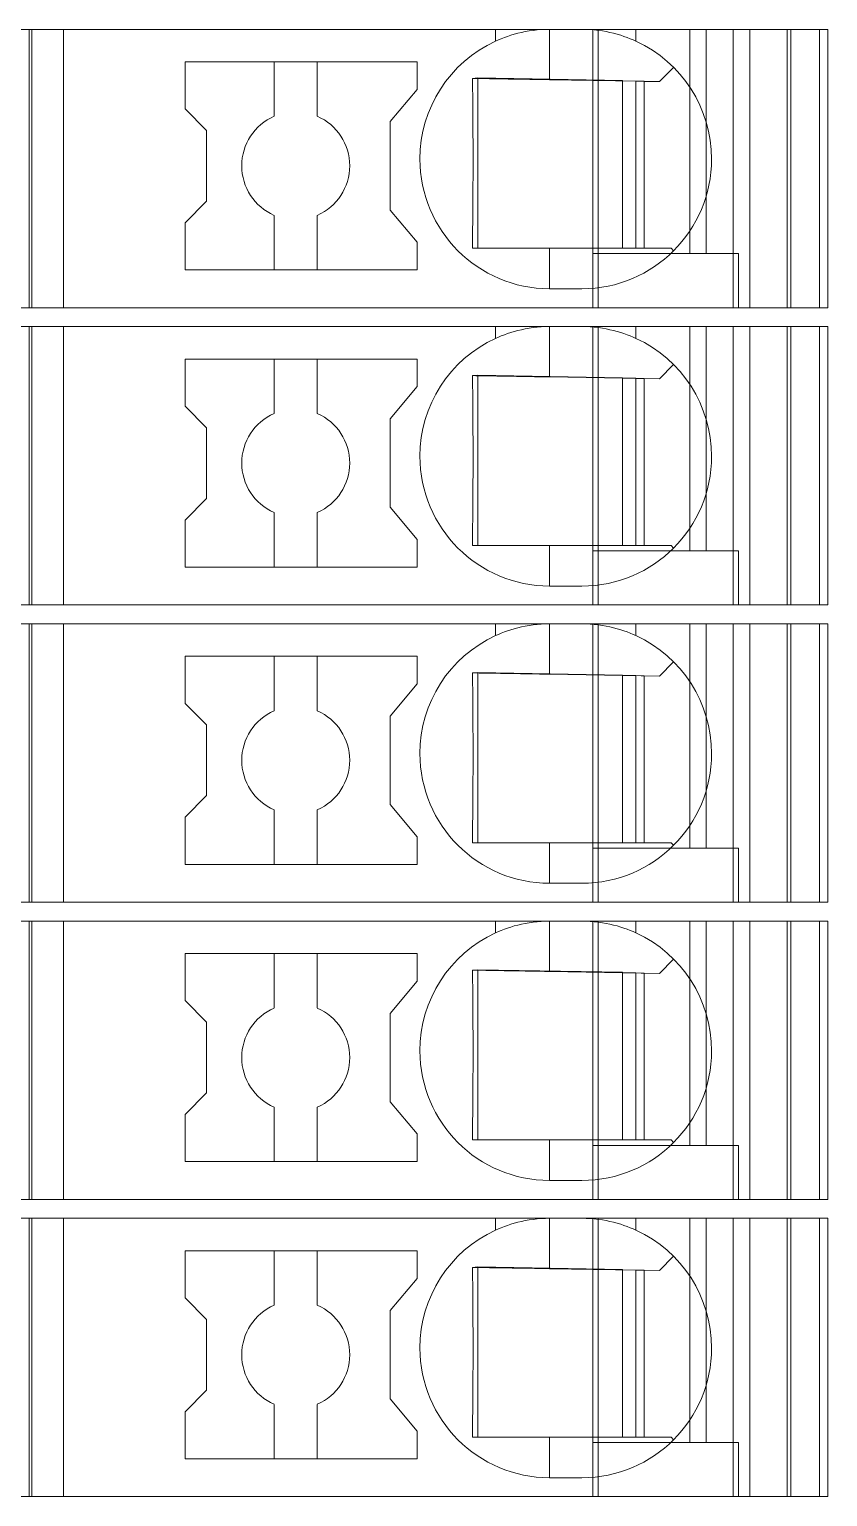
# Model space of a CAD drawing. Header units: millimetres. Extents: x 0 to 1680, y 0 to 1188.
# Drawn here: x 954.37 to 969.15, y 347.85 to 375 of the extents above; entities that cross this region are included whole.
import ezdxf
from ezdxf.enums import TextEntityAlignment as Align

# ---------------------------------------------------------------- set-up
doc = ezdxf.new("R2010")
doc.units = ezdxf.units.MM
for name, color, linetype, lineweight in [('EPLAN309', 5, 'Continuous', 5), ('EPLAN493', 5, 'Continuous', 5), ('MAIN-1', 7, 'Continuous', 5), ('MAIN-2', 7, 'Continuous', 5)]:
    doc.layers.add(name, color=color, linetype=linetype, lineweight=lineweight)
doc.styles.add('Tahoma', font='')
doc.styles.get('Tahoma').set_extended_font_data('Tahoma')

# ---------------------------------------------------------------- blocks, each defined once
blk = doc.blocks.new('EPLSYM_LibrarySPECIAL_Symbol12_Variant0_Placement8_45')
at = {"layer": 'EPLAN309', "lineweight": 13, "ltscale": 16}
blk.add_lwpolyline([(0, -5.15), (68.15, -5.15), (68.15, 0), (0, 0)], close=True, dxfattribs=at)
at = {"layer": 'EPLAN493', "color": 5, "style": 'Tahoma'}
blk.add_attdef('17_20450', text='', height=2.3478, dxfattribs=at).set_placement((0, -21.83478), align=Align.MIDDLE_RIGHT)
blk = doc.blocks.new('EPLSYM_LibrarySPECIAL_Symbol12_Variant0_Placement8_46')
at = {"layer": 'EPLAN309', "lineweight": 13, "ltscale": 16}
blk.add_lwpolyline([(0, -5.15), (68.15, -5.15), (68.15, 0), (0, 0)], close=True, dxfattribs=at)
at = {"layer": 'EPLAN493', "color": 5, "style": 'Tahoma'}
blk.add_attdef('17_20450', text='', height=2.3478, dxfattribs=at).set_placement((0, -21.83478), align=Align.MIDDLE_RIGHT)
blk = doc.blocks.new('EPLSYM_LibrarySPECIAL_Symbol12_Variant0_Placement8_47')
at = {"layer": 'EPLAN309', "lineweight": 13, "ltscale": 16}
blk.add_lwpolyline([(0, -5.15), (68.15, -5.15), (68.15, 0), (0, 0)], close=True, dxfattribs=at)
at = {"layer": 'EPLAN493', "color": 5, "style": 'Tahoma'}
blk.add_attdef('17_20450', text='', height=2.3478, dxfattribs=at).set_placement((0, -21.83478), align=Align.MIDDLE_RIGHT)
blk = doc.blocks.new('EPLSYM_LibrarySPECIAL_Symbol12_Variant0_Placement8_48')
at = {"layer": 'EPLAN309', "lineweight": 13, "ltscale": 16}
blk.add_lwpolyline([(0, -5.15), (68.15, -5.15), (68.15, 0), (0, 0)], close=True, dxfattribs=at)
at = {"layer": 'EPLAN493', "color": 5, "style": 'Tahoma'}
blk.add_attdef('17_20450', text='', height=2.3478, dxfattribs=at).set_placement((0, -21.83478), align=Align.MIDDLE_RIGHT)
blk = doc.blocks.new('EPLSYM_LibrarySPECIAL_Symbol12_Variant0_Placement8_49')
at = {"layer": 'EPLAN309', "lineweight": 13, "ltscale": 16}
blk.add_lwpolyline([(0, -5.15), (68.15, -5.15), (68.15, 0), (0, 0)], close=True, dxfattribs=at)
at = {"layer": 'EPLAN493', "color": 5, "style": 'Tahoma'}
blk.add_attdef('17_20450', text='', height=2.3478, dxfattribs=at).set_placement((0, -21.83478), align=Align.MIDDLE_RIGHT)

msp = doc.modelspace()

# ---------------------------------------------------------------- linework, layer by layer
at = {"layer": 'MAIN-1'}
for p, q in [((955, 375), (954.367, 375)), ((954.367, 369.85), (954.367, 375)), ((955, 375), (963, 375)), ((955, 369.85), (955, 375)), ((963, 375), (964, 375)), ((963, 374.782), (963, 375)), ((963.481, 374.943), (963.413, 374.927)), ((963.551, 374.958), (963.481, 374.943)), ((963.622, 374.97), (963.551, 374.958)), ((963.696, 374.981), (963.622, 374.97)), ((963.771, 374.989), (963.696, 374.981)), ((963.847, 374.995), (963.771, 374.989)), ((963.923, 374.999), (963.847, 374.995)), ((964, 375), (963.923, 374.999)), ((964, 374.068), (964, 375)), ((964, 375), (964.6, 375)), ((964.6, 375), (964.677, 374.999)), ((965.6, 375), (964.6, 375)), ((964.677, 374.999), (964.753, 374.995)), ((964.753, 374.995), (964.829, 374.989)), ((964.829, 374.989), (964.904, 374.981)), ((964.904, 374.981), (964.978, 374.97)), ((964.978, 374.97), (965.049, 374.958)), ((965.049, 374.958), (965.119, 374.943)), ((965.119, 374.943), (965.187, 374.927)), ((965.6, 375), (969, 375)), ((965.6, 374.782), (965.6, 375)), ((969, 369.85), (969, 375)), ((963.052, 374.805), (963, 374.782)), ((963.106, 374.827), (963.052, 374.805)), ((963.163, 374.849), (963.106, 374.827)), ((963.222, 374.87), (963.163, 374.849)), ((963.283, 374.89), (963.222, 374.87)), ((963.347, 374.909), (963.283, 374.89)), ((963.413, 374.927), (963.347, 374.909)), ((965.187, 374.927), (965.253, 374.909)), ((965.253, 374.909), (965.317, 374.89)), ((965.317, 374.89), (965.378, 374.87)), ((965.378, 374.87), (965.437, 374.849)), ((965.437, 374.849), (965.494, 374.827)), ((965.494, 374.827), (965.548, 374.805)), ((965.548, 374.805), (965.6, 374.782)), ((957.25, 374.4), (957.25, 373.529)), ((957.25, 374.4), (961.55, 374.4)), ((958.9, 374.4), (958.9, 373.392)), ((959.7, 373.392), (959.7, 374.4)), ((961.55, 373.889), (961.55, 374.4)), ((966.033, 374.033), (966.297, 374.297)), ((961.05, 373.293), (961.55, 373.889)), ((962.574, 374.092), (962.574, 374.022)), ((962.635, 374.091), (962.574, 374.092)), ((962.574, 374.022), (962.575, 373.95)), ((962.575, 373.95), (962.576, 373.877)), ((962.576, 373.877), (962.577, 373.803)), ((962.696, 374.09), (962.635, 374.091)), ((962.671, 374.091), (962.671, 370.95)), ((962.759, 374.089), (962.696, 374.09)), ((962.822, 374.088), (962.759, 374.089)), ((962.887, 374.087), (962.822, 374.088)), ((962.953, 374.086), (962.887, 374.087)), ((963.021, 374.085), (962.953, 374.086)), ((963.09, 374.084), (963.021, 374.085)), ((963.16, 374.082), (963.09, 374.084)), ((963.233, 374.081), (963.16, 374.082)), ((963.307, 374.08), (963.233, 374.081)), ((963.385, 374.079), (963.307, 374.08)), ((963.464, 374.077), (963.385, 374.079)), ((963.547, 374.076), (963.464, 374.077)), ((963.632, 374.075), (963.547, 374.076)), ((963.72, 374.073), (963.632, 374.075)), ((963.812, 374.071), (963.72, 374.073)), ((963.905, 374.07), (963.812, 374.071)), ((964, 374.068), (963.905, 374.07)), ((964, 374.068), (966.033, 374.033)), ((965.35, 374.045), (965.35, 370.95)), ((965.6, 370.95), (965.6, 374.04)), ((965.75, 374.038), (965.75, 370.95)), ((962.577, 373.803), (962.577, 373.727)), ((962.577, 373.727), (962.578, 373.649)), ((962.578, 373.649), (962.579, 373.57)), ((957.65, 373.129), (957.25, 373.529)), ((962.579, 373.57), (962.58, 373.488)), ((962.58, 373.488), (962.58, 373.404)), ((962.58, 373.404), (962.581, 373.317)), ((962.581, 373.317), (962.581, 373.226)), ((957.65, 373.129), (957.65, 371.821)), ((961.05, 373.293), (961.05, 371.657)), ((962.581, 373.226), (962.582, 373.132)), ((962.582, 373.132), (962.582, 373.034)), ((962.582, 373.034), (962.583, 372.931)), ((962.583, 372.931), (962.583, 372.824)), ((962.583, 372.824), (962.583, 372.713)), ((962.583, 372.713), (962.583, 372.6)), ((962.583, 372.6), (962.583, 372.479)), ((962.583, 372.247), (962.582, 372.138)), ((962.583, 372.479), (962.583, 372.361)), ((962.583, 372.361), (962.583, 372.247)), ((962.582, 372.034), (962.581, 371.934)), ((962.582, 372.138), (962.582, 372.034)), ((957.65, 371.821), (957.25, 371.421)), ((962.58, 371.748), (962.579, 371.659)), ((962.581, 371.839), (962.58, 371.748)), ((962.581, 371.934), (962.581, 371.839)), ((957.25, 371.421), (957.25, 370.55)), ((958.9, 371.558), (958.9, 370.55)), ((959.7, 371.558), (959.7, 370.55)), ((961.05, 371.657), (961.55, 371.061)), ((962.578, 371.49), (962.577, 371.408)), ((962.579, 371.659), (962.578, 371.573)), ((962.578, 371.573), (962.578, 371.49)), ((962.575, 371.25), (962.574, 371.174)), ((962.574, 371.174), (962.574, 371.098)), ((962.576, 371.329), (962.575, 371.25)), ((962.577, 371.408), (962.576, 371.329)), ((961.55, 370.55), (961.55, 371.061)), ((962.573, 371.024), (962.572, 370.95)), ((962.572, 370.95), (962.633, 370.95)), ((962.574, 371.098), (962.573, 371.024)), ((962.633, 370.95), (962.695, 370.95)), ((962.695, 370.95), (962.759, 370.95)), ((962.759, 370.95), (962.823, 370.95)), ((962.823, 370.95), (962.889, 370.95)), ((962.889, 370.95), (962.955, 370.95)), ((962.955, 370.95), (963.024, 370.95)), ((963.024, 370.95), (963.093, 370.95)), ((963.093, 370.95), (963.165, 370.95)), ((963.165, 370.95), (963.239, 370.95)), ((963.239, 370.95), (963.314, 370.95)), ((963.314, 370.95), (963.392, 370.95)), ((963.392, 370.95), (963.472, 370.95)), ((963.472, 370.95), (963.555, 370.95)), ((963.555, 370.95), (963.64, 370.95)), ((963.64, 370.95), (963.727, 370.95)), ((963.727, 370.95), (963.817, 370.95)), ((963.817, 370.95), (963.908, 370.95)), ((963.908, 370.95), (964, 370.95)), ((964, 370.95), (964, 370.2)), ((964, 370.95), (966.25, 370.95)), ((966.297, 370.903), (966.25, 370.95)), ((961.55, 370.55), (957.25, 370.55)), ((964.6, 370.2), (964, 370.2)), ((955, 369.85), (954.367, 369.85)), ((955, 369.85), (969, 369.85)), ((967.5, 369.85), (967.5, 369.85)), ((955, 369.5), (954.367, 369.5)), ((954.367, 364.35), (954.367, 369.5)), ((955, 369.5), (963, 369.5)), ((955, 364.35), (955, 369.5)), ((963, 369.5), (964, 369.5)), ((963, 369.282), (963, 369.5)), ((963.052, 369.305), (963, 369.282)), ((963.106, 369.327), (963.052, 369.305)), ((963.163, 369.349), (963.106, 369.327)), ((963.222, 369.37), (963.163, 369.349)), ((963.283, 369.39), (963.222, 369.37)), ((963.347, 369.409), (963.283, 369.39)), ((963.413, 369.427), (963.347, 369.409)), ((963.481, 369.443), (963.413, 369.427)), ((963.551, 369.458), (963.481, 369.443)), ((963.622, 369.47), (963.551, 369.458)), ((963.696, 369.481), (963.622, 369.47)), ((963.771, 369.489), (963.696, 369.481)), ((963.847, 369.495), (963.771, 369.489)), ((963.923, 369.499), (963.847, 369.495)), ((964, 369.5), (963.923, 369.499)), ((964, 368.568), (964, 369.5)), ((964, 369.5), (964.6, 369.5)), ((964.6, 369.5), (964.677, 369.499)), ((965.6, 369.5), (964.6, 369.5)), ((964.677, 369.499), (964.753, 369.495)), ((964.753, 369.495), (964.829, 369.489)), ((964.829, 369.489), (964.904, 369.481)), ((964.904, 369.481), (964.978, 369.47)), ((964.978, 369.47), (965.049, 369.458)), ((965.049, 369.458), (965.119, 369.443)), ((965.119, 369.443), (965.187, 369.427)), ((965.187, 369.427), (965.253, 369.409)), ((965.253, 369.409), (965.317, 369.39)), ((965.317, 369.39), (965.378, 369.37)), ((965.378, 369.37), (965.437, 369.349)), ((965.437, 369.349), (965.494, 369.327)), ((965.494, 369.327), (965.548, 369.305)), ((965.548, 369.305), (965.6, 369.282)), ((965.6, 369.5), (969, 369.5)), ((965.6, 369.282), (965.6, 369.5)), ((969, 364.35), (969, 369.5)), ((957.25, 368.9), (957.25, 368.029)), ((957.25, 368.9), (961.55, 368.9)), ((958.9, 368.9), (958.9, 367.892)), ((959.7, 367.892), (959.7, 368.9)), ((961.55, 368.389), (961.55, 368.9)), ((966.033, 368.533), (966.297, 368.797)), ((962.574, 368.592), (962.574, 368.522)), ((962.635, 368.591), (962.574, 368.592)), ((962.574, 368.522), (962.575, 368.45)), ((962.575, 368.45), (962.576, 368.377)), ((962.696, 368.59), (962.635, 368.591)), ((962.671, 368.591), (962.671, 365.45)), ((962.759, 368.589), (962.696, 368.59)), ((962.822, 368.588), (962.759, 368.589)), ((962.887, 368.587), (962.822, 368.588)), ((962.953, 368.586), (962.887, 368.587)), ((963.021, 368.585), (962.953, 368.586)), ((963.09, 368.584), (963.021, 368.585)), ((963.16, 368.582), (963.09, 368.584)), ((963.233, 368.581), (963.16, 368.582)), ((963.307, 368.58), (963.233, 368.581)), ((963.385, 368.579), (963.307, 368.58)), ((963.464, 368.577), (963.385, 368.579)), ((963.547, 368.576), (963.464, 368.577)), ((963.632, 368.575), (963.547, 368.576)), ((963.72, 368.573), (963.632, 368.575)), ((963.812, 368.571), (963.72, 368.573)), ((963.905, 368.57), (963.812, 368.571)), ((964, 368.568), (963.905, 368.57)), ((964, 368.568), (966.033, 368.533)), ((965.35, 368.545), (965.35, 365.45)), ((965.6, 365.45), (965.6, 368.54)), ((965.75, 368.538), (965.75, 365.45)), ((961.05, 367.793), (961.55, 368.389)), ((962.576, 368.377), (962.577, 368.303)), ((962.577, 368.303), (962.577, 368.227)), ((962.577, 368.227), (962.578, 368.149)), ((957.65, 367.629), (957.25, 368.029)), ((962.578, 368.149), (962.579, 368.07)), ((962.579, 368.07), (962.58, 367.988)), ((962.58, 367.988), (962.58, 367.904)), ((962.58, 367.904), (962.581, 367.817)), ((957.65, 367.629), (957.65, 366.321)), ((961.05, 367.793), (961.05, 366.157)), ((962.581, 367.817), (962.581, 367.726)), ((962.581, 367.726), (962.582, 367.632)), ((962.582, 367.632), (962.582, 367.534)), ((962.582, 367.534), (962.583, 367.431)), ((962.583, 367.431), (962.583, 367.324)), ((962.583, 367.324), (962.583, 367.213)), ((962.583, 367.213), (962.583, 367.1)), ((962.583, 367.1), (962.583, 366.979)), ((962.583, 366.979), (962.583, 366.861)), ((962.583, 366.861), (962.583, 366.747)), ((962.582, 366.534), (962.581, 366.434)), ((962.583, 366.747), (962.582, 366.638)), ((962.582, 366.638), (962.582, 366.534)), ((957.65, 366.321), (957.25, 365.921)), ((962.581, 366.339), (962.58, 366.248)), ((962.581, 366.434), (962.581, 366.339)), ((958.9, 366.058), (958.9, 365.05)), ((959.7, 366.058), (959.7, 365.05)), ((961.05, 366.157), (961.55, 365.561)), ((962.578, 365.99), (962.577, 365.908)), ((962.579, 366.159), (962.578, 366.073)), ((962.578, 366.073), (962.578, 365.99)), ((962.58, 366.248), (962.579, 366.159)), ((957.25, 365.921), (957.25, 365.05)), ((962.575, 365.75), (962.574, 365.674)), ((962.576, 365.829), (962.575, 365.75)), ((962.577, 365.908), (962.576, 365.829)), ((961.55, 365.05), (961.55, 365.561)), ((962.573, 365.524), (962.572, 365.45)), ((962.572, 365.45), (962.633, 365.45)), ((962.574, 365.598), (962.573, 365.524)), ((962.574, 365.674), (962.574, 365.598)), ((962.633, 365.45), (962.695, 365.45)), ((962.695, 365.45), (962.759, 365.45)), ((962.759, 365.45), (962.823, 365.45)), ((962.823, 365.45), (962.889, 365.45)), ((962.889, 365.45), (962.955, 365.45)), ((962.955, 365.45), (963.024, 365.45)), ((963.024, 365.45), (963.093, 365.45)), ((963.093, 365.45), (963.165, 365.45)), ((963.165, 365.45), (963.239, 365.45)), ((963.239, 365.45), (963.314, 365.45)), ((963.314, 365.45), (963.392, 365.45)), ((963.392, 365.45), (963.472, 365.45)), ((963.472, 365.45), (963.555, 365.45)), ((963.555, 365.45), (963.64, 365.45)), ((963.64, 365.45), (963.727, 365.45)), ((963.727, 365.45), (963.817, 365.45)), ((963.817, 365.45), (963.908, 365.45)), ((963.908, 365.45), (964, 365.45)), ((964, 365.45), (964, 364.7)), ((964, 365.45), (966.25, 365.45)), ((966.297, 365.403), (966.25, 365.45)), ((961.55, 365.05), (957.25, 365.05)), ((964.6, 364.7), (964, 364.7)), ((955, 364.35), (954.367, 364.35)), ((955, 364.35), (969, 364.35)), ((967.5, 364.35), (967.5, 364.35)), ((955, 364), (954.367, 364)), ((954.367, 358.85), (954.367, 364)), ((955, 364), (963, 364)), ((955, 358.85), (955, 364)), ((963, 364), (964, 364)), ((963, 363.782), (963, 364)), ((963.106, 363.827), (963.052, 363.805)), ((963.163, 363.849), (963.106, 363.827)), ((963.222, 363.87), (963.163, 363.849)), ((963.283, 363.89), (963.222, 363.87)), ((963.347, 363.909), (963.283, 363.89)), ((963.413, 363.927), (963.347, 363.909)), ((963.481, 363.943), (963.413, 363.927)), ((963.551, 363.958), (963.481, 363.943)), ((963.622, 363.97), (963.551, 363.958)), ((963.696, 363.981), (963.622, 363.97)), ((963.771, 363.989), (963.696, 363.981)), ((963.847, 363.995), (963.771, 363.989)), ((963.923, 363.999), (963.847, 363.995)), ((964, 364), (963.923, 363.999)), ((964, 363.068), (964, 364)), ((964, 364), (964.6, 364)), ((964.6, 364), (964.677, 363.999)), ((965.6, 364), (964.6, 364)), ((964.677, 363.999), (964.753, 363.995)), ((964.753, 363.995), (964.829, 363.989)), ((964.829, 363.989), (964.904, 363.981)), ((964.904, 363.981), (964.978, 363.97)), ((964.978, 363.97), (965.049, 363.958)), ((965.049, 363.958), (965.119, 363.943)), ((965.119, 363.943), (965.187, 363.927)), ((965.187, 363.927), (965.253, 363.909)), ((965.253, 363.909), (965.317, 363.89)), ((965.317, 363.89), (965.378, 363.87)), ((965.378, 363.87), (965.437, 363.849)), ((965.437, 363.849), (965.494, 363.827)), ((965.494, 363.827), (965.548, 363.805)), ((965.6, 364), (969, 364)), ((965.6, 363.782), (965.6, 364)), ((969, 358.85), (969, 364)), ((963.052, 363.805), (963, 363.782)), ((965.548, 363.805), (965.6, 363.782)), ((957.25, 363.4), (957.25, 362.529)), ((957.25, 363.4), (961.55, 363.4)), ((958.9, 363.4), (958.9, 362.392)), ((959.7, 362.392), (959.7, 363.4)), ((961.55, 362.889), (961.55, 363.4)), ((966.033, 363.033), (966.297, 363.297)), ((962.574, 363.092), (962.574, 363.022)), ((962.635, 363.091), (962.574, 363.092)), ((962.574, 363.022), (962.575, 362.95)), ((962.696, 363.09), (962.635, 363.091)), ((962.671, 363.091), (962.671, 359.95)), ((962.759, 363.089), (962.696, 363.09)), ((962.822, 363.088), (962.759, 363.089)), ((962.887, 363.087), (962.822, 363.088)), ((962.953, 363.086), (962.887, 363.087)), ((963.021, 363.085), (962.953, 363.086)), ((963.09, 363.084), (963.021, 363.085)), ((963.16, 363.082), (963.09, 363.084)), ((963.233, 363.081), (963.16, 363.082)), ((963.307, 363.08), (963.233, 363.081)), ((963.385, 363.079), (963.307, 363.08)), ((963.464, 363.077), (963.385, 363.079)), ((963.547, 363.076), (963.464, 363.077)), ((963.632, 363.075), (963.547, 363.076)), ((963.72, 363.073), (963.632, 363.075)), ((963.812, 363.071), (963.72, 363.073)), ((963.905, 363.07), (963.812, 363.071)), ((964, 363.068), (963.905, 363.07)), ((964, 363.068), (966.033, 363.033)), ((965.35, 363.045), (965.35, 359.95)), ((965.6, 359.95), (965.6, 363.04)), ((965.75, 363.038), (965.75, 359.95)), ((961.05, 362.293), (961.55, 362.889)), ((962.575, 362.95), (962.576, 362.877)), ((962.576, 362.877), (962.577, 362.803)), ((962.577, 362.803), (962.577, 362.727)), ((962.577, 362.727), (962.578, 362.649)), ((957.65, 362.129), (957.25, 362.529)), ((962.578, 362.649), (962.579, 362.57)), ((962.579, 362.57), (962.58, 362.488)), ((962.58, 362.488), (962.58, 362.404)), ((961.05, 362.293), (961.05, 360.657)), ((962.58, 362.404), (962.581, 362.317)), ((962.581, 362.317), (962.581, 362.226)), ((962.581, 362.226), (962.582, 362.132)), ((957.65, 362.129), (957.65, 360.821)), ((962.582, 362.132), (962.582, 362.034)), ((962.582, 362.034), (962.583, 361.931)), ((962.583, 361.931), (962.583, 361.824)), ((962.583, 361.824), (962.583, 361.713)), ((962.583, 361.713), (962.583, 361.6)), ((962.583, 361.6), (962.583, 361.479)), ((962.583, 361.479), (962.583, 361.361)), ((962.583, 361.247), (962.582, 361.138)), ((962.582, 361.138), (962.582, 361.034)), ((962.583, 361.361), (962.583, 361.247)), ((962.581, 360.839), (962.58, 360.748)), ((962.582, 361.034), (962.581, 360.934)), ((962.581, 360.934), (962.581, 360.839)), ((957.65, 360.821), (957.25, 360.421)), ((958.9, 360.558), (958.9, 359.55)), ((959.7, 360.558), (959.7, 359.55)), ((961.05, 360.657), (961.55, 360.061)), ((962.579, 360.659), (962.578, 360.573)), ((962.578, 360.573), (962.578, 360.49)), ((962.58, 360.748), (962.579, 360.659)), ((957.25, 360.421), (957.25, 359.55)), ((962.576, 360.329), (962.575, 360.25)), ((962.577, 360.408), (962.576, 360.329)), ((962.578, 360.49), (962.577, 360.408)), ((961.55, 359.55), (961.55, 360.061)), ((962.573, 360.024), (962.572, 359.95)), ((962.574, 360.098), (962.573, 360.024)), ((962.575, 360.25), (962.574, 360.174)), ((962.574, 360.174), (962.574, 360.098)), ((962.572, 359.95), (962.633, 359.95)), ((962.633, 359.95), (962.695, 359.95)), ((962.695, 359.95), (962.759, 359.95)), ((962.759, 359.95), (962.823, 359.95)), ((962.823, 359.95), (962.889, 359.95)), ((962.889, 359.95), (962.955, 359.95)), ((962.955, 359.95), (963.024, 359.95)), ((963.024, 359.95), (963.093, 359.95)), ((963.093, 359.95), (963.165, 359.95)), ((963.165, 359.95), (963.239, 359.95)), ((963.239, 359.95), (963.314, 359.95)), ((963.314, 359.95), (963.392, 359.95)), ((963.392, 359.95), (963.472, 359.95)), ((963.472, 359.95), (963.555, 359.95)), ((963.555, 359.95), (963.64, 359.95)), ((963.64, 359.95), (963.727, 359.95)), ((963.727, 359.95), (963.817, 359.95)), ((963.817, 359.95), (963.908, 359.95)), ((963.908, 359.95), (964, 359.95)), ((964, 359.95), (964, 359.2)), ((964, 359.95), (966.25, 359.95)), ((966.297, 359.903), (966.25, 359.95)), ((961.55, 359.55), (957.25, 359.55)), ((964.6, 359.2), (964, 359.2)), ((955, 358.85), (954.367, 358.85)), ((955, 358.85), (969, 358.85)), ((967.5, 358.85), (967.5, 358.85)), ((955, 358.5), (954.367, 358.5)), ((954.367, 353.35), (954.367, 358.5)), ((955, 358.5), (963, 358.5)), ((955, 353.35), (955, 358.5)), ((963, 358.5), (964, 358.5)), ((963, 358.282), (963, 358.5)), ((963.283, 358.39), (963.222, 358.37)), ((963.347, 358.409), (963.283, 358.39)), ((963.413, 358.427), (963.347, 358.409)), ((963.481, 358.443), (963.413, 358.427)), ((963.551, 358.458), (963.481, 358.443)), ((963.622, 358.47), (963.551, 358.458)), ((963.696, 358.481), (963.622, 358.47)), ((963.771, 358.489), (963.696, 358.481)), ((963.847, 358.495), (963.771, 358.489)), ((963.923, 358.499), (963.847, 358.495)), ((964, 358.5), (963.923, 358.499)), ((964, 357.568), (964, 358.5)), ((964, 358.5), (964.6, 358.5)), ((964.6, 358.5), (964.677, 358.499)), ((965.6, 358.5), (964.6, 358.5)), ((964.677, 358.499), (964.753, 358.495)), ((964.753, 358.495), (964.829, 358.489)), ((964.829, 358.489), (964.904, 358.481)), ((964.904, 358.481), (964.978, 358.47)), ((964.978, 358.47), (965.049, 358.458)), ((965.049, 358.458), (965.119, 358.443)), ((965.119, 358.443), (965.187, 358.427)), ((965.187, 358.427), (965.253, 358.409)), ((965.253, 358.409), (965.317, 358.39)), ((965.317, 358.39), (965.378, 358.37)), ((965.6, 358.5), (969, 358.5)), ((965.6, 358.282), (965.6, 358.5)), ((969, 353.35), (969, 358.5)), ((963.052, 358.305), (963, 358.282)), ((963.106, 358.327), (963.052, 358.305)), ((963.163, 358.349), (963.106, 358.327)), ((963.222, 358.37), (963.163, 358.349)), ((965.378, 358.37), (965.437, 358.349)), ((965.437, 358.349), (965.494, 358.327)), ((965.494, 358.327), (965.548, 358.305)), ((965.548, 358.305), (965.6, 358.282)), ((957.25, 357.9), (957.25, 357.029)), ((957.25, 357.9), (961.55, 357.9)), ((958.9, 357.9), (958.9, 356.892)), ((959.7, 356.892), (959.7, 357.9)), ((961.55, 357.389), (961.55, 357.9)), ((962.574, 357.592), (962.574, 357.522)), ((962.635, 357.591), (962.574, 357.592)), ((962.696, 357.59), (962.635, 357.591)), ((962.671, 357.591), (962.671, 354.45)), ((962.759, 357.589), (962.696, 357.59)), ((962.822, 357.588), (962.759, 357.589)), ((962.887, 357.587), (962.822, 357.588)), ((962.953, 357.586), (962.887, 357.587)), ((963.021, 357.585), (962.953, 357.586)), ((963.09, 357.584), (963.021, 357.585)), ((963.16, 357.582), (963.09, 357.584)), ((963.233, 357.581), (963.16, 357.582)), ((963.307, 357.58), (963.233, 357.581)), ((963.385, 357.579), (963.307, 357.58)), ((963.464, 357.577), (963.385, 357.579)), ((963.547, 357.576), (963.464, 357.577)), ((963.632, 357.575), (963.547, 357.576)), ((963.72, 357.573), (963.632, 357.575)), ((963.812, 357.571), (963.72, 357.573)), ((963.905, 357.57), (963.812, 357.571)), ((964, 357.568), (963.905, 357.57)), ((964, 357.568), (966.033, 357.533)), ((966.033, 357.533), (966.297, 357.797)), ((961.05, 356.793), (961.55, 357.389)), ((962.574, 357.522), (962.575, 357.45)), ((962.575, 357.45), (962.576, 357.377)), ((962.576, 357.377), (962.577, 357.303)), ((962.577, 357.303), (962.577, 357.227)), ((965.35, 357.545), (965.35, 354.45)), ((965.6, 354.45), (965.6, 357.54)), ((965.75, 357.538), (965.75, 354.45)), ((957.65, 356.629), (957.25, 357.029)), ((962.577, 357.227), (962.578, 357.149)), ((962.578, 357.149), (962.579, 357.07)), ((962.579, 357.07), (962.58, 356.988)), ((961.05, 356.793), (961.05, 355.157)), ((962.58, 356.988), (962.58, 356.904)), ((962.58, 356.904), (962.581, 356.817)), ((962.581, 356.817), (962.581, 356.726)), ((957.65, 356.629), (957.65, 355.321)), ((962.581, 356.726), (962.582, 356.632)), ((962.582, 356.632), (962.582, 356.534)), ((962.582, 356.534), (962.583, 356.431)), ((962.583, 356.431), (962.583, 356.324)), ((962.583, 356.324), (962.583, 356.213)), ((962.583, 356.213), (962.583, 356.1)), ((962.583, 356.1), (962.583, 355.979)), ((962.583, 355.979), (962.583, 355.861)), ((962.583, 355.747), (962.582, 355.638)), ((962.583, 355.861), (962.583, 355.747)), ((962.582, 355.534), (962.581, 355.434)), ((962.581, 355.434), (962.581, 355.339)), ((962.582, 355.638), (962.582, 355.534)), ((957.65, 355.321), (957.25, 354.921)), ((961.05, 355.157), (961.55, 354.561)), ((962.579, 355.159), (962.578, 355.073)), ((962.58, 355.248), (962.579, 355.159)), ((962.581, 355.339), (962.58, 355.248)), ((957.25, 354.921), (957.25, 354.05)), ((958.9, 355.058), (958.9, 354.05)), ((959.7, 355.058), (959.7, 354.05)), ((962.577, 354.908), (962.576, 354.829)), ((962.578, 354.99), (962.577, 354.908)), ((962.578, 355.073), (962.578, 354.99)), ((962.574, 354.598), (962.573, 354.524)), ((962.575, 354.75), (962.574, 354.674)), ((962.574, 354.674), (962.574, 354.598)), ((962.576, 354.829), (962.575, 354.75)), ((961.55, 354.05), (961.55, 354.561)), ((962.573, 354.524), (962.572, 354.45)), ((962.572, 354.45), (962.633, 354.45)), ((962.633, 354.45), (962.695, 354.45)), ((962.695, 354.45), (962.759, 354.45)), ((962.759, 354.45), (962.823, 354.45)), ((962.823, 354.45), (962.889, 354.45)), ((962.889, 354.45), (962.955, 354.45)), ((962.955, 354.45), (963.024, 354.45)), ((963.024, 354.45), (963.093, 354.45)), ((963.093, 354.45), (963.165, 354.45)), ((963.165, 354.45), (963.239, 354.45)), ((963.239, 354.45), (963.314, 354.45)), ((963.314, 354.45), (963.392, 354.45)), ((963.392, 354.45), (963.472, 354.45)), ((963.472, 354.45), (963.555, 354.45)), ((963.555, 354.45), (963.64, 354.45)), ((963.64, 354.45), (963.727, 354.45)), ((963.727, 354.45), (963.817, 354.45)), ((963.817, 354.45), (963.908, 354.45)), ((963.908, 354.45), (964, 354.45)), ((964, 354.45), (964, 353.7)), ((964, 354.45), (966.25, 354.45)), ((966.297, 354.403), (966.25, 354.45)), ((961.55, 354.05), (957.25, 354.05)), ((964.6, 353.7), (964, 353.7)), ((955, 353.35), (954.367, 353.35)), ((955, 353.35), (969, 353.35)), ((967.5, 353.35), (967.5, 353.35)), ((955, 353), (954.367, 353)), ((954.367, 347.85), (954.367, 353)), ((955, 353), (963, 353)), ((955, 347.85), (955, 353)), ((963, 353), (964, 353)), ((963, 352.782), (963, 353)), ((963.551, 352.958), (963.481, 352.943)), ((963.622, 352.97), (963.551, 352.958)), ((963.696, 352.981), (963.622, 352.97)), ((963.771, 352.989), (963.696, 352.981)), ((963.847, 352.995), (963.771, 352.989)), ((963.923, 352.999), (963.847, 352.995)), ((964, 353), (963.923, 352.999)), ((964, 352.068), (964, 353)), ((964, 353), (964.6, 353)), ((964.6, 353), (964.677, 352.999)), ((965.6, 353), (964.6, 353)), ((964.677, 352.999), (964.753, 352.995)), ((964.753, 352.995), (964.829, 352.989)), ((964.829, 352.989), (964.904, 352.981)), ((964.904, 352.981), (964.978, 352.97)), ((964.978, 352.97), (965.049, 352.958)), ((965.049, 352.958), (965.119, 352.943)), ((965.6, 353), (969, 353)), ((965.6, 352.782), (965.6, 353)), ((969, 347.85), (969, 353)), ((963.052, 352.805), (963, 352.782)), ((963.106, 352.827), (963.052, 352.805)), ((963.163, 352.849), (963.106, 352.827)), ((963.222, 352.87), (963.163, 352.849)), ((963.283, 352.89), (963.222, 352.87)), ((963.347, 352.909), (963.283, 352.89)), ((963.413, 352.927), (963.347, 352.909)), ((963.481, 352.943), (963.413, 352.927)), ((965.119, 352.943), (965.187, 352.927)), ((965.187, 352.927), (965.253, 352.909)), ((965.253, 352.909), (965.317, 352.89)), ((965.317, 352.89), (965.378, 352.87)), ((965.378, 352.87), (965.437, 352.849)), ((965.437, 352.849), (965.494, 352.827)), ((965.494, 352.827), (965.548, 352.805)), ((965.548, 352.805), (965.6, 352.782)), ((957.25, 352.4), (957.25, 351.529)), ((957.25, 352.4), (961.55, 352.4)), ((958.9, 352.4), (958.9, 351.392)), ((959.7, 351.392), (959.7, 352.4)), ((961.55, 351.889), (961.55, 352.4)), ((966.033, 352.033), (966.297, 352.297)), ((961.05, 351.293), (961.55, 351.889)), ((962.574, 352.092), (962.574, 352.022)), ((962.635, 352.091), (962.574, 352.092)), ((962.574, 352.022), (962.575, 351.95)), ((962.575, 351.95), (962.576, 351.877)), ((962.576, 351.877), (962.577, 351.803)), ((962.696, 352.09), (962.635, 352.091)), ((962.671, 352.091), (962.671, 348.95)), ((962.759, 352.089), (962.696, 352.09)), ((962.822, 352.088), (962.759, 352.089)), ((962.887, 352.087), (962.822, 352.088)), ((962.953, 352.086), (962.887, 352.087)), ((963.021, 352.085), (962.953, 352.086)), ((963.09, 352.084), (963.021, 352.085)), ((963.16, 352.082), (963.09, 352.084)), ((963.233, 352.081), (963.16, 352.082)), ((963.307, 352.08), (963.233, 352.081)), ((963.385, 352.079), (963.307, 352.08)), ((963.464, 352.077), (963.385, 352.079)), ((963.547, 352.076), (963.464, 352.077)), ((963.632, 352.075), (963.547, 352.076)), ((963.72, 352.073), (963.632, 352.075)), ((963.812, 352.071), (963.72, 352.073)), ((963.905, 352.07), (963.812, 352.071)), ((964, 352.068), (963.905, 352.07)), ((964, 352.068), (966.033, 352.033)), ((965.35, 352.045), (965.35, 348.95)), ((965.6, 348.95), (965.6, 352.04)), ((965.75, 352.038), (965.75, 348.95)), ((962.577, 351.803), (962.577, 351.727)), ((962.577, 351.727), (962.578, 351.649)), ((962.578, 351.649), (962.579, 351.57)), ((957.65, 351.129), (957.25, 351.529)), ((962.579, 351.57), (962.58, 351.488)), ((962.58, 351.488), (962.58, 351.404)), ((962.58, 351.404), (962.581, 351.317)), ((957.65, 351.129), (957.65, 349.821)), ((961.05, 351.293), (961.05, 349.657)), ((962.581, 351.317), (962.581, 351.226)), ((962.581, 351.226), (962.582, 351.132)), ((962.582, 351.132), (962.582, 351.034)), ((962.582, 351.034), (962.583, 350.931)), ((962.583, 350.931), (962.583, 350.824)), ((962.583, 350.824), (962.583, 350.713)), ((962.583, 350.713), (962.583, 350.6)), ((962.583, 350.6), (962.583, 350.479)), ((962.583, 350.247), (962.582, 350.138)), ((962.583, 350.479), (962.583, 350.361)), ((962.583, 350.361), (962.583, 350.247)), ((962.582, 350.034), (962.581, 349.934)), ((962.582, 350.138), (962.582, 350.034)), ((957.65, 349.821), (957.25, 349.421)), ((962.58, 349.748), (962.579, 349.659)), ((962.581, 349.839), (962.58, 349.748)), ((962.581, 349.934), (962.581, 349.839)), ((957.25, 349.421), (957.25, 348.55)), ((958.9, 349.558), (958.9, 348.55)), ((959.7, 349.558), (959.7, 348.55)), ((961.05, 349.657), (961.55, 349.061)), ((962.578, 349.49), (962.577, 349.408)), ((962.579, 349.659), (962.578, 349.573)), ((962.578, 349.573), (962.578, 349.49)), ((962.575, 349.25), (962.574, 349.174)), ((962.574, 349.174), (962.574, 349.098)), ((962.576, 349.329), (962.575, 349.25)), ((962.577, 349.408), (962.576, 349.329)), ((961.55, 348.55), (961.55, 349.061)), ((962.573, 349.024), (962.572, 348.95)), ((962.572, 348.95), (962.633, 348.95)), ((962.574, 349.098), (962.573, 349.024)), ((962.633, 348.95), (962.695, 348.95)), ((962.695, 348.95), (962.759, 348.95)), ((962.759, 348.95), (962.823, 348.95)), ((962.823, 348.95), (962.889, 348.95)), ((962.889, 348.95), (962.955, 348.95)), ((962.955, 348.95), (963.024, 348.95)), ((963.024, 348.95), (963.093, 348.95)), ((963.093, 348.95), (963.165, 348.95)), ((963.165, 348.95), (963.239, 348.95)), ((963.239, 348.95), (963.314, 348.95)), ((963.314, 348.95), (963.392, 348.95)), ((963.392, 348.95), (963.472, 348.95)), ((963.472, 348.95), (963.555, 348.95)), ((963.555, 348.95), (963.64, 348.95)), ((963.64, 348.95), (963.727, 348.95)), ((963.727, 348.95), (963.817, 348.95)), ((963.817, 348.95), (963.908, 348.95)), ((963.908, 348.95), (964, 348.95)), ((964, 348.95), (964, 348.2)), ((964, 348.95), (966.25, 348.95)), ((966.297, 348.903), (966.25, 348.95)), ((961.55, 348.55), (957.25, 348.55)), ((964.6, 348.2), (964, 348.2)), ((955, 347.85), (954.367, 347.85)), ((955, 347.85), (969, 347.85)), ((967.5, 347.85), (967.5, 347.85))]:
    msp.add_line(p, q, dxfattribs=at)
for centre, radius, start, end in [((964, 372.6), 2.4, 114.6244, 180), ((964.6, 372.6), 2.4, 0, 65.3756), ((959.3, 372.475), 1, 113.5782, 180), ((959.3, 372.475), 1, 0, 66.4218), ((964, 372.6), 2.4, 180, 270), ((964.6, 372.6), 2.4, 270, 0), ((959.3, 372.475), 1, 180, 246.4218), ((959.3, 372.475), 1, 293.5782, 0), ((964, 367.1), 2.4, 114.6244, 180), ((964.6, 367.1), 2.4, 0, 65.3756), ((959.3, 366.975), 1, 113.5782, 180), ((959.3, 366.975), 1, 0, 66.4218), ((964, 367.1), 2.4, 180, 270), ((964.6, 367.1), 2.4, 270, 0), ((959.3, 366.975), 1, 180, 246.4218), ((959.3, 366.975), 1, 293.5782, 0), ((964, 361.6), 2.4, 114.6244, 180), ((964.6, 361.6), 2.4, 0, 65.3756), ((959.3, 361.475), 1, 113.5782, 180), ((959.3, 361.475), 1, 0, 66.4218), ((959.3, 361.475), 1, 180, 246.4218), ((959.3, 361.475), 1, 293.5782, 0), ((964, 361.6), 2.4, 180, 270), ((964.6, 361.6), 2.4, 270, 0), ((964, 356.1), 2.4, 114.6244, 180), ((964.6, 356.1), 2.4, 0, 65.3756), ((959.3, 355.975), 1, 113.5782, 180), ((959.3, 355.975), 1, 0, 66.4218), ((959.3, 355.975), 1, 180, 246.4218), ((959.3, 355.975), 1, 293.5782, 0), ((964, 356.1), 2.4, 180, 270), ((964.6, 356.1), 2.4, 270, 0), ((964, 350.6), 2.4, 114.6244, 180), ((964.6, 350.6), 2.4, 0, 65.3756), ((959.3, 350.475), 1, 113.5782, 180), ((959.3, 350.475), 1, 0, 66.4218), ((964, 350.6), 2.4, 180, 270), ((964.6, 350.6), 2.4, 270, 0), ((959.3, 350.475), 1, 180, 246.4218), ((959.3, 350.475), 1, 293.5782, 0)]:
    msp.add_arc(centre, radius, start, end, dxfattribs=at)
at = {"layer": 'MAIN-2'}
for p, q in [((954.414, 375), (954.414, 369.85)), ((964.8, 375), (964.8, 369.85)), ((964.898, 375), (964.898, 369.85)), ((966.6, 375), (966.6, 370.85)), ((966.9, 370.85), (966.9, 375)), ((967.4, 375), (967.4, 369.85)), ((967.709, 369.85), (967.709, 375)), ((968.4, 369.85), (968.4, 375)), ((968.47, 375), (968.47, 369.85)), ((962.671, 374.1), (962.574, 374.092)), ((962.671, 374.1), (962.671, 374.091)), ((965.35, 374.053), (962.671, 374.1)), ((965.35, 374.048), (965.35, 374.053)), ((965.6, 374.043), (965.35, 374.048)), ((965.35, 374.048), (965.35, 374.045)), ((965.6, 374.043), (965.6, 374.042)), ((965.75, 374.039), (965.6, 374.042)), ((965.6, 374.04), (965.6, 374.042)), ((965.75, 374.038), (965.75, 374.039)), ((965.75, 374.038), (966.033, 374.033)), ((965.75, 374.038), (965.75, 374.038)), ((965.35, 370.95), (965.35, 370.95)), ((965.6, 370.95), (965.6, 370.95)), ((966.297, 370.903), (966.297, 370.903)), ((964.8, 370.85), (967.5, 370.85)), ((967.5, 369.85), (967.5, 370.85)), ((954.414, 369.5), (954.414, 364.35)), ((964.8, 369.5), (964.8, 364.35)), ((964.898, 369.5), (964.898, 364.35)), ((966.6, 369.5), (966.6, 365.35)), ((966.9, 365.35), (966.9, 369.5)), ((967.4, 369.5), (967.4, 364.35)), ((967.709, 364.35), (967.709, 369.5)), ((968.4, 364.35), (968.4, 369.5)), ((968.47, 369.5), (968.47, 364.35)), ((962.671, 368.6), (962.574, 368.592)), ((962.671, 368.6), (962.671, 368.591)), ((965.35, 368.553), (962.671, 368.6)), ((965.35, 368.548), (965.35, 368.553)), ((965.6, 368.543), (965.35, 368.548)), ((965.35, 368.548), (965.35, 368.545)), ((965.6, 368.543), (965.6, 368.542)), ((965.75, 368.539), (965.6, 368.542)), ((965.6, 368.54), (965.6, 368.542)), ((965.75, 368.538), (965.75, 368.539)), ((965.75, 368.538), (966.033, 368.533)), ((965.75, 368.538), (965.75, 368.538)), ((965.35, 365.45), (965.35, 365.45)), ((965.6, 365.45), (965.6, 365.45)), ((964.8, 365.35), (967.5, 365.35)), ((966.297, 365.403), (966.297, 365.403)), ((967.5, 364.35), (967.5, 365.35)), ((954.414, 364), (954.414, 358.85)), ((964.8, 364), (964.8, 358.85)), ((964.898, 364), (964.898, 358.85)), ((966.6, 364), (966.6, 359.85)), ((966.9, 359.85), (966.9, 364)), ((967.4, 364), (967.4, 358.85)), ((967.709, 358.85), (967.709, 364)), ((968.4, 358.85), (968.4, 364)), ((968.47, 364), (968.47, 358.85)), ((962.671, 363.1), (962.574, 363.092)), ((962.671, 363.1), (962.671, 363.091)), ((965.35, 363.053), (962.671, 363.1)), ((965.35, 363.048), (965.35, 363.053)), ((965.6, 363.043), (965.35, 363.048)), ((965.35, 363.048), (965.35, 363.045)), ((965.6, 363.043), (965.6, 363.042)), ((965.75, 363.039), (965.6, 363.042)), ((965.6, 363.04), (965.6, 363.042)), ((965.75, 363.038), (965.75, 363.039)), ((965.75, 363.038), (966.033, 363.033)), ((965.75, 363.038), (965.75, 363.038)), ((964.8, 359.85), (967.5, 359.85)), ((965.35, 359.95), (965.35, 359.95)), ((965.6, 359.95), (965.6, 359.95)), ((966.297, 359.903), (966.297, 359.903)), ((967.5, 358.85), (967.5, 359.85)), ((954.414, 358.5), (954.414, 353.35)), ((964.8, 358.5), (964.8, 353.35)), ((964.898, 358.5), (964.898, 353.35)), ((966.6, 358.5), (966.6, 354.35)), ((966.9, 354.35), (966.9, 358.5)), ((967.4, 358.5), (967.4, 353.35)), ((967.709, 353.35), (967.709, 358.5)), ((968.4, 353.35), (968.4, 358.5)), ((968.47, 358.5), (968.47, 353.35)), ((962.671, 357.6), (962.574, 357.592)), ((962.671, 357.6), (962.671, 357.591)), ((965.35, 357.553), (962.671, 357.6)), ((965.35, 357.548), (965.35, 357.553)), ((965.6, 357.543), (965.35, 357.548)), ((965.35, 357.548), (965.35, 357.545)), ((965.6, 357.543), (965.6, 357.542)), ((965.75, 357.539), (965.6, 357.542)), ((965.6, 357.54), (965.6, 357.542)), ((965.75, 357.538), (965.75, 357.539)), ((965.75, 357.538), (966.033, 357.533)), ((965.75, 357.538), (965.75, 357.538)), ((964.8, 354.35), (967.5, 354.35)), ((965.35, 354.45), (965.35, 354.45)), ((965.6, 354.45), (965.6, 354.45)), ((966.297, 354.403), (966.297, 354.403)), ((967.5, 353.35), (967.5, 354.35)), ((954.414, 353), (954.414, 347.85)), ((964.8, 353), (964.8, 347.85)), ((964.898, 353), (964.898, 347.85)), ((966.6, 353), (966.6, 348.85)), ((966.9, 348.85), (966.9, 353)), ((967.4, 353), (967.4, 347.85)), ((967.709, 347.85), (967.709, 353)), ((968.4, 347.85), (968.4, 353)), ((968.47, 353), (968.47, 347.85)), ((962.671, 352.1), (962.574, 352.092)), ((962.671, 352.1), (962.671, 352.091)), ((965.35, 352.053), (962.671, 352.1)), ((965.35, 352.048), (965.35, 352.053)), ((965.6, 352.043), (965.35, 352.048)), ((965.35, 352.048), (965.35, 352.045)), ((965.6, 352.043), (965.6, 352.042)), ((965.75, 352.039), (965.6, 352.042)), ((965.6, 352.04), (965.6, 352.042)), ((965.75, 352.038), (965.75, 352.039)), ((965.75, 352.038), (966.033, 352.033)), ((965.75, 352.038), (965.75, 352.038)), ((965.35, 348.95), (965.35, 348.95)), ((965.6, 348.95), (965.6, 348.95)), ((966.297, 348.903), (966.297, 348.903)), ((964.8, 348.85), (967.5, 348.85)), ((967.5, 347.85), (967.5, 348.85))]:
    msp.add_line(p, q, dxfattribs=at)

# ---------------------------------------------------------------- block references
for name, p in [('EPLSYM_LibrarySPECIAL_Symbol12_Variant0_Placement8_45', (901, 375)), ('EPLSYM_LibrarySPECIAL_Symbol12_Variant0_Placement8_46', (901, 369.5)), ('EPLSYM_LibrarySPECIAL_Symbol12_Variant0_Placement8_47', (901, 364)), ('EPLSYM_LibrarySPECIAL_Symbol12_Variant0_Placement8_48', (901, 358.5)), ('EPLSYM_LibrarySPECIAL_Symbol12_Variant0_Placement8_49', (901, 353))]:
    msp.add_blockref(name, p)

doc.saveas('drawing.dxf')
